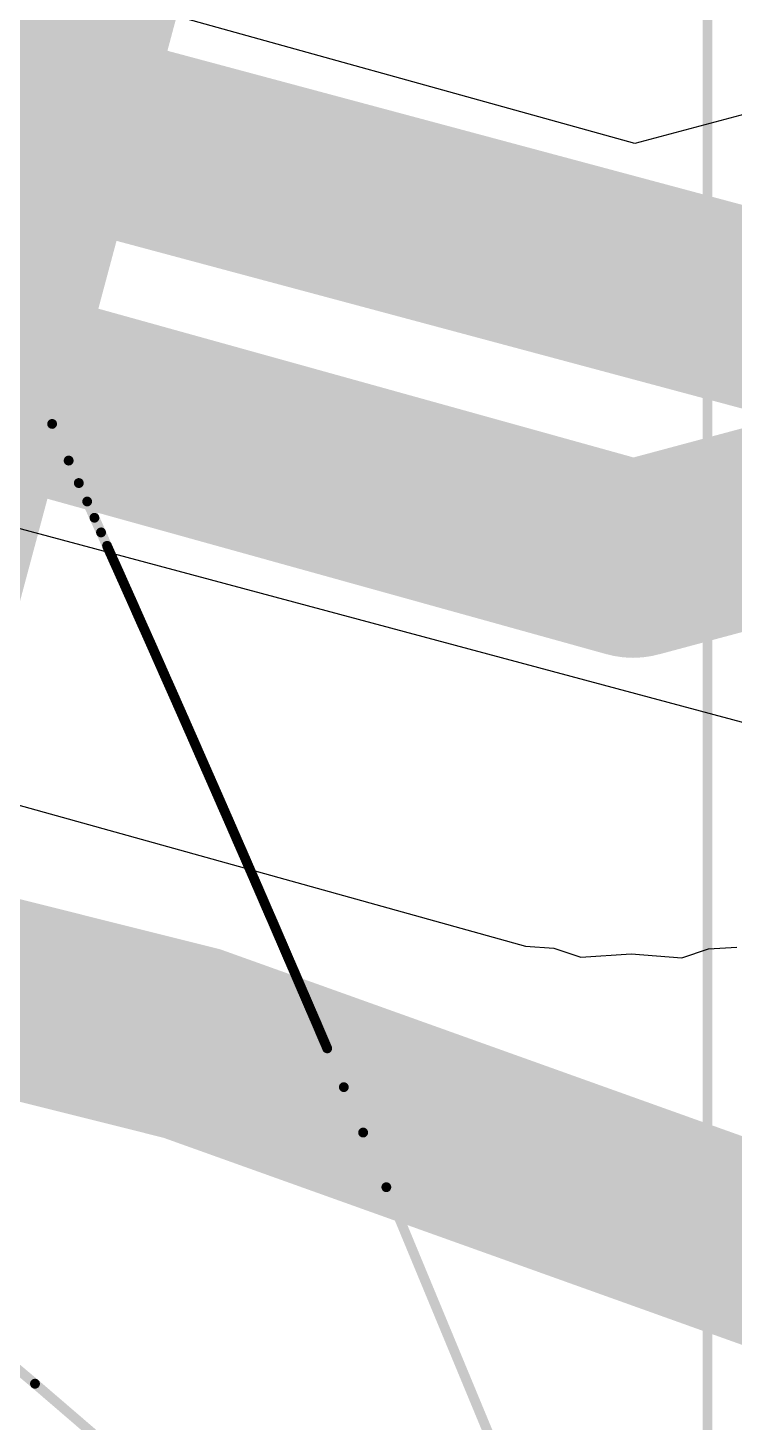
# Model space of a CAD drawing. Header units: inches. Extents: x -7 to 348, y -14 to 159.
# Drawn here: x 39.953 to 40.865, y 33.332 to 35.132 of the extents above; entities that cross this region are included whole.
import ezdxf

# ---------------------------------------------------------------- set-up
doc = ezdxf.new("R2010")
doc.units = ezdxf.units.IN
for name, color, linetype in [('Bottom Layer', 5, 'Continuous'), ('Dimension', 6, 'Continuous'), ('Fabrication', 76, 'Continuous'), ('Mechanical 4', 56, 'Continuous'), ('Top Layer', 1, 'Continuous'), ('Top Overlay', 2, 'Continuous')]:
    doc.layers.add(name, color=color, linetype=linetype)

msp = doc.modelspace()

# ---------------------------------------------------------------- linework, layer by layer
at = {"layer": 'Bottom Layer'}
for p, q in [((40.7367, 34.9828), (40.0421, 35.1758)), ((41.0782, 35.0743), (40.7367, 34.9828)), ((39.6542, 34.2084), (40.5955, 33.9469)), ((40.5955, 33.9469), (40.6319, 33.9441)), ((40.6319, 33.9441), (40.6666, 33.9324)), ((40.797, 33.9318), (40.8317, 33.9432)), ((40.8317, 33.9432), (40.8682, 33.9456)), ((40.6666, 33.9324), (40.7318, 33.9367)), ((40.7318, 33.9367), (40.797, 33.9318))]:
    msp.add_line(p, q, dxfattribs=at)
for points in [[(39.7929, 34.7075, 0.254, 0.254, 0), (40.7342, 34.4459, 0.254, 0.254, 0)], [(40.7342, 34.4459, 0.254, 0.254, 0), (41.2122, 34.574, 0.254, 0.254, 0)]]:
    msp.add_lwpolyline(points, format="xyseb", dxfattribs=at)
msp.add_lwpolyline([(40.6707, 34.4459, 0.127, 0.127, 1), (40.7977, 34.4459, 0.127, 0.127, 1)], format="xyseb", close=True, dxfattribs=at)
msp.add_lwpolyline([(40.6707, 34.4459, 0.127, 0.127, 1), (40.7977, 34.4459, 0.127, 0.127, 1)], format="xyseb", close=True, dxfattribs=at)
at = {"layer": 'Dimension'}
msp.add_lwpolyline([(29.1631, -5.3474, 0.254, 0.254, 0), (42.3628, 43.9148, 0.254, 0.254, 0)], format="xyseb", dxfattribs=at)
for points in [[(58.31, 19.467, 0.254, 0.254, 1), (13.31, 19.467, 0.254, 0.254, 1)], [(54.5603, 19.4669, 0.254, 0.254, 1), (17.0603, 19.4669, 0.254, 0.254, 1)]]:
    msp.add_lwpolyline(points, format="xyseb", close=True, dxfattribs=at)
at = {"layer": 'Fabrication'}
for points in [[(40.8304, 32.6188, 0.0127, 0.0127, 0), (40.8304, 40.9693, 0.0127, 0.0127, 0)], [(40.8304, 32.6188, 0.0127, 0.0127, 0), (40.8304, 40.9693, 0.0127, 0.0127, 0)], [(39.9436, 34.71, 0.0127, 0.0127, 0), (39.9841, 34.6208, 0.0127, 0.0127, 0)], [(39.9436, 34.71, 0.0127, 0.0127, 0), (39.9841, 34.6208, 0.0127, 0.0127, 0)], [(39.9841, 34.6208, 0.0127, 0.0127, 0), (40.0055, 34.5735, 0.0127, 0.0127, 0)], [(39.9841, 34.6208, 0.0127, 0.0127, 0), (40.0055, 34.5735, 0.0127, 0.0127, 0)], [(40.0055, 34.5735, 0.0127, 0.0127, 0), (40.0186, 34.5445, 0.0127, 0.0127, 0)], [(40.0055, 34.5735, 0.0127, 0.0127, 0), (40.0186, 34.5445, 0.0127, 0.0127, 0)], [(40.0186, 34.5445, 0.0127, 0.0127, 0), (40.0293, 34.5207, 0.0127, 0.0127, 0)], [(40.0186, 34.5445, 0.0127, 0.0127, 0), (40.0293, 34.5207, 0.0127, 0.0127, 0)], [(40.0293, 34.5207, 0.0127, 0.0127, 0), (40.0388, 34.4997, 0.0127, 0.0127, 0)], [(40.0293, 34.5207, 0.0127, 0.0127, 0), (40.0388, 34.4997, 0.0127, 0.0127, 0)], [(40.0388, 34.4997, 0.0127, 0.0127, 0), (40.0473, 34.4808, 0.0127, 0.0127, 0)], [(40.0388, 34.4997, 0.0127, 0.0127, 0), (40.0473, 34.4808, 0.0127, 0.0127, 0)], [(40.0473, 34.4808, 0.0127, 0.0127, 0), (40.055, 34.4635, 0.0127, 0.0127, 0)], [(40.0473, 34.4808, 0.0127, 0.0127, 0), (40.055, 34.4635, 0.0127, 0.0127, 0)], [(40.055, 34.4635, 0.0127, 0.0127, 0), (40.0624, 34.4469, 0.0127, 0.0127, 0)], [(40.055, 34.4635, 0.0127, 0.0127, 0), (40.0624, 34.4469, 0.0127, 0.0127, 0)], [(40.0624, 34.4469, 0.0127, 0.0127, 0), (40.0695, 34.4312, 0.0127, 0.0127, 0)], [(40.0624, 34.4469, 0.0127, 0.0127, 0), (40.0695, 34.4312, 0.0127, 0.0127, 0)], [(40.0695, 34.4312, 0.0127, 0.0127, 0), (40.0761, 34.4164, 0.0127, 0.0127, 0)], [(40.0695, 34.4312, 0.0127, 0.0127, 0), (40.0761, 34.4164, 0.0127, 0.0127, 0)], [(40.0761, 34.4164, 0.0127, 0.0127, 0), (40.0824, 34.4023, 0.0127, 0.0127, 0)], [(40.0761, 34.4164, 0.0127, 0.0127, 0), (40.0824, 34.4023, 0.0127, 0.0127, 0)], [(40.0824, 34.4023, 0.0127, 0.0127, 0), (40.0885, 34.3887, 0.0127, 0.0127, 0)], [(40.0824, 34.4023, 0.0127, 0.0127, 0), (40.0885, 34.3887, 0.0127, 0.0127, 0)], [(40.0885, 34.3887, 0.0127, 0.0127, 0), (40.0943, 34.3755, 0.0127, 0.0127, 0)], [(40.0885, 34.3887, 0.0127, 0.0127, 0), (40.0943, 34.3755, 0.0127, 0.0127, 0)], [(40.0943, 34.3755, 0.0127, 0.0127, 0), (40.1, 34.3627, 0.0127, 0.0127, 0)], [(40.0943, 34.3755, 0.0127, 0.0127, 0), (40.1, 34.3627, 0.0127, 0.0127, 0)], [(40.1, 34.3627, 0.0127, 0.0127, 0), (40.1058, 34.3499, 0.0127, 0.0127, 0)], [(40.1, 34.3627, 0.0127, 0.0127, 0), (40.1058, 34.3499, 0.0127, 0.0127, 0)], [(40.1058, 34.3499, 0.0127, 0.0127, 0), (40.1071, 34.3469, 0.0127, 0.0127, 0)], [(40.1058, 34.3499, 0.0127, 0.0127, 0), (40.1071, 34.3469, 0.0127, 0.0127, 0)], [(40.1071, 34.3469, 0.0127, 0.0127, 0), (40.1129, 34.3339, 0.0127, 0.0127, 0)], [(40.1071, 34.3469, 0.0127, 0.0127, 0), (40.1129, 34.3339, 0.0127, 0.0127, 0)], [(40.1129, 34.3339, 0.0127, 0.0127, 0), (40.1187, 34.3208, 0.0127, 0.0127, 0)], [(40.1129, 34.3339, 0.0127, 0.0127, 0), (40.1187, 34.3208, 0.0127, 0.0127, 0)], [(40.1187, 34.3208, 0.0127, 0.0127, 0), (40.1245, 34.3077, 0.0127, 0.0127, 0)], [(40.1187, 34.3208, 0.0127, 0.0127, 0), (40.1245, 34.3077, 0.0127, 0.0127, 0)], [(40.1245, 34.3077, 0.0127, 0.0127, 0), (40.1303, 34.2945, 0.0127, 0.0127, 0)], [(40.1245, 34.3077, 0.0127, 0.0127, 0), (40.1303, 34.2945, 0.0127, 0.0127, 0)], [(40.1303, 34.2945, 0.0127, 0.0127, 0), (40.1362, 34.2813, 0.0127, 0.0127, 0)], [(40.1303, 34.2945, 0.0127, 0.0127, 0), (40.1362, 34.2813, 0.0127, 0.0127, 0)], [(40.1362, 34.2813, 0.0127, 0.0127, 0), (40.1421, 34.268, 0.0127, 0.0127, 0)], [(40.1362, 34.2813, 0.0127, 0.0127, 0), (40.1421, 34.268, 0.0127, 0.0127, 0)], [(40.1421, 34.268, 0.0127, 0.0127, 0), (40.1482, 34.2542, 0.0127, 0.0127, 0)], [(40.1421, 34.268, 0.0127, 0.0127, 0), (40.1482, 34.2542, 0.0127, 0.0127, 0)], [(40.1482, 34.2542, 0.0127, 0.0127, 0), (40.1543, 34.2404, 0.0127, 0.0127, 0)], [(40.1482, 34.2542, 0.0127, 0.0127, 0), (40.1543, 34.2404, 0.0127, 0.0127, 0)], [(40.1543, 34.2404, 0.0127, 0.0127, 0), (40.1604, 34.2265, 0.0127, 0.0127, 0)], [(40.1543, 34.2404, 0.0127, 0.0127, 0), (40.1604, 34.2265, 0.0127, 0.0127, 0)], [(40.1604, 34.2265, 0.0127, 0.0127, 0), (40.1666, 34.2125, 0.0127, 0.0127, 0)], [(40.1604, 34.2265, 0.0127, 0.0127, 0), (40.1666, 34.2125, 0.0127, 0.0127, 0)], [(40.1666, 34.2125, 0.0127, 0.0127, 0), (40.1727, 34.1985, 0.0127, 0.0127, 0)], [(40.1666, 34.2125, 0.0127, 0.0127, 0), (40.1727, 34.1985, 0.0127, 0.0127, 0)], [(40.1727, 34.1985, 0.0127, 0.0127, 0), (40.1789, 34.1844, 0.0127, 0.0127, 0)], [(40.1727, 34.1985, 0.0127, 0.0127, 0), (40.1789, 34.1844, 0.0127, 0.0127, 0)], [(40.1789, 34.1844, 0.0127, 0.0127, 0), (40.1851, 34.1703, 0.0127, 0.0127, 0)], [(40.1789, 34.1844, 0.0127, 0.0127, 0), (40.1851, 34.1703, 0.0127, 0.0127, 0)], [(40.1851, 34.1703, 0.0127, 0.0127, 0), (40.1913, 34.1562, 0.0127, 0.0127, 0)], [(40.1851, 34.1703, 0.0127, 0.0127, 0), (40.1913, 34.1562, 0.0127, 0.0127, 0)], [(40.1913, 34.1562, 0.0127, 0.0127, 0), (40.1976, 34.1419, 0.0127, 0.0127, 0)], [(40.1913, 34.1562, 0.0127, 0.0127, 0), (40.1976, 34.1419, 0.0127, 0.0127, 0)], [(40.1976, 34.1419, 0.0127, 0.0127, 0), (40.2038, 34.1277, 0.0127, 0.0127, 0)], [(40.1976, 34.1419, 0.0127, 0.0127, 0), (40.2038, 34.1277, 0.0127, 0.0127, 0)], [(40.2038, 34.1277, 0.0127, 0.0127, 0), (40.2101, 34.1134, 0.0127, 0.0127, 0)], [(40.2038, 34.1277, 0.0127, 0.0127, 0), (40.2101, 34.1134, 0.0127, 0.0127, 0)], [(40.2101, 34.1134, 0.0127, 0.0127, 0), (40.2166, 34.0985, 0.0127, 0.0127, 0)], [(40.2101, 34.1134, 0.0127, 0.0127, 0), (40.2166, 34.0985, 0.0127, 0.0127, 0)], [(40.2166, 34.0985, 0.0127, 0.0127, 0), (40.2231, 34.0835, 0.0127, 0.0127, 0)], [(40.2166, 34.0985, 0.0127, 0.0127, 0), (40.2231, 34.0835, 0.0127, 0.0127, 0)], [(40.2231, 34.0835, 0.0127, 0.0127, 0), (40.2297, 34.0685, 0.0127, 0.0127, 0)], [(40.2231, 34.0835, 0.0127, 0.0127, 0), (40.2297, 34.0685, 0.0127, 0.0127, 0)], [(40.2297, 34.0685, 0.0127, 0.0127, 0), (40.2362, 34.0535, 0.0127, 0.0127, 0)], [(40.2297, 34.0685, 0.0127, 0.0127, 0), (40.2362, 34.0535, 0.0127, 0.0127, 0)], [(40.2362, 34.0535, 0.0127, 0.0127, 0), (40.2428, 34.0384, 0.0127, 0.0127, 0)], [(40.2362, 34.0535, 0.0127, 0.0127, 0), (40.2428, 34.0384, 0.0127, 0.0127, 0)], [(40.2428, 34.0384, 0.0127, 0.0127, 0), (40.2494, 34.0232, 0.0127, 0.0127, 0)], [(40.2428, 34.0384, 0.0127, 0.0127, 0), (40.2494, 34.0232, 0.0127, 0.0127, 0)], [(40.2494, 34.0232, 0.0127, 0.0127, 0), (40.256, 34.008, 0.0127, 0.0127, 0)], [(40.2494, 34.0232, 0.0127, 0.0127, 0), (40.256, 34.008, 0.0127, 0.0127, 0)], [(40.256, 34.008, 0.0127, 0.0127, 0), (40.2626, 33.9927, 0.0127, 0.0127, 0)], [(40.256, 34.008, 0.0127, 0.0127, 0), (40.2626, 33.9927, 0.0127, 0.0127, 0)], [(40.2626, 33.9927, 0.0127, 0.0127, 0), (40.2693, 33.9774, 0.0127, 0.0127, 0)], [(40.2626, 33.9927, 0.0127, 0.0127, 0), (40.2693, 33.9774, 0.0127, 0.0127, 0)], [(40.2693, 33.9774, 0.0127, 0.0127, 0), (40.2759, 33.962, 0.0127, 0.0127, 0)], [(40.2693, 33.9774, 0.0127, 0.0127, 0), (40.2759, 33.962, 0.0127, 0.0127, 0)], [(40.2759, 33.962, 0.0127, 0.0127, 0), (40.2826, 33.9466, 0.0127, 0.0127, 0)], [(40.2759, 33.962, 0.0127, 0.0127, 0), (40.2826, 33.9466, 0.0127, 0.0127, 0)], [(40.2826, 33.9466, 0.0127, 0.0127, 0), (40.2895, 33.9305, 0.0127, 0.0127, 0)], [(40.2826, 33.9466, 0.0127, 0.0127, 0), (40.2895, 33.9305, 0.0127, 0.0127, 0)], [(40.2895, 33.9305, 0.0127, 0.0127, 0), (40.2965, 33.9144, 0.0127, 0.0127, 0)], [(40.2895, 33.9305, 0.0127, 0.0127, 0), (40.2965, 33.9144, 0.0127, 0.0127, 0)], [(40.2965, 33.9144, 0.0127, 0.0127, 0), (40.3034, 33.8983, 0.0127, 0.0127, 0)], [(40.2965, 33.9144, 0.0127, 0.0127, 0), (40.3034, 33.8983, 0.0127, 0.0127, 0)], [(40.3034, 33.8983, 0.0127, 0.0127, 0), (40.3104, 33.8821, 0.0127, 0.0127, 0)], [(40.3034, 33.8983, 0.0127, 0.0127, 0), (40.3104, 33.8821, 0.0127, 0.0127, 0)], [(40.3104, 33.8821, 0.0127, 0.0127, 0), (40.3174, 33.8658, 0.0127, 0.0127, 0)], [(40.3104, 33.8821, 0.0127, 0.0127, 0), (40.3174, 33.8658, 0.0127, 0.0127, 0)], [(40.3174, 33.8658, 0.0127, 0.0127, 0), (40.3245, 33.8495, 0.0127, 0.0127, 0)], [(40.3174, 33.8658, 0.0127, 0.0127, 0), (40.3245, 33.8495, 0.0127, 0.0127, 0)], [(40.3245, 33.8495, 0.0127, 0.0127, 0), (40.3315, 33.8331, 0.0127, 0.0127, 0)], [(40.3245, 33.8495, 0.0127, 0.0127, 0), (40.3315, 33.8331, 0.0127, 0.0127, 0)], [(40.3315, 33.8331, 0.0127, 0.0127, 0), (40.3388, 33.8161, 0.0127, 0.0127, 0)], [(40.3315, 33.8331, 0.0127, 0.0127, 0), (40.3388, 33.8161, 0.0127, 0.0127, 0)], [(40.3388, 33.8161, 0.0127, 0.0127, 0), (40.3393, 33.8149, 0.0127, 0.0127, 0)], [(40.3388, 33.8161, 0.0127, 0.0127, 0), (40.3393, 33.8149, 0.0127, 0.0127, 0)], [(40.3393, 33.8149, 0.0127, 0.0127, 0), (40.3608, 33.7648, 0.0127, 0.0127, 0)], [(40.3393, 33.8149, 0.0127, 0.0127, 0), (40.3608, 33.7648, 0.0127, 0.0127, 0)], [(40.3608, 33.7648, 0.0127, 0.0127, 0), (40.3857, 33.7062, 0.0127, 0.0127, 0)], [(40.3608, 33.7648, 0.0127, 0.0127, 0), (40.3857, 33.7062, 0.0127, 0.0127, 0)], [(40.3857, 33.7062, 0.0127, 0.0127, 0), (40.4157, 33.6357, 0.0127, 0.0127, 0)], [(40.3857, 33.7062, 0.0127, 0.0127, 0), (40.4157, 33.6357, 0.0127, 0.0127, 0)], [(40.4157, 33.6357, 0.0127, 0.0127, 0), (40.6454, 33.0819, 0.0127, 0.0127, 0)], [(40.4157, 33.6357, 0.0127, 0.0127, 0), (40.6454, 33.0819, 0.0127, 0.0127, 0)], [(22.3945, 23.55, 0.0127, 0.0127, -0.436929), (40.8304, 32.6188, 0.0127, 0.0127, 0)], [(22.3945, 23.55, 0.0127, 0.0127, -0.436929), (40.8304, 32.6188, 0.0127, 0.0127, 0)], [(39.8668, 33.4621, 0.0127, 0.0127, 0), (39.962, 33.382, 0.0127, 0.0127, 0)], [(39.8668, 33.4621, 0.0127, 0.0127, 0), (39.962, 33.382, 0.0127, 0.0127, 0)], [(39.962, 33.382, 0.0127, 0.0127, 0), (40.3483, 33.0499, 0.0127, 0.0127, 0)], [(39.962, 33.382, 0.0127, 0.0127, 0), (40.3483, 33.0499, 0.0127, 0.0127, 0)]]:
    msp.add_lwpolyline(points, format="xyseb", dxfattribs=at)
for points in [[(39.981, 34.6208, 0.00635, 0.00635, 1), (39.9873, 34.6208, 0.00635, 0.00635, 1)], [(39.981, 34.6208, 0.00635, 0.00635, 1), (39.9873, 34.6208, 0.00635, 0.00635, 1)], [(39.981, 34.6208, 0.00635, 0.00635, 1), (39.9873, 34.6208, 0.00635, 0.00635, 1)], [(39.981, 34.6208, 0.00635, 0.00635, 1), (39.9873, 34.6208, 0.00635, 0.00635, 1)], [(40.0023, 34.5735, 0.00635, 0.00635, 1), (40.0087, 34.5735, 0.00635, 0.00635, 1)], [(40.0023, 34.5735, 0.00635, 0.00635, 1), (40.0087, 34.5735, 0.00635, 0.00635, 1)], [(40.0023, 34.5735, 0.00635, 0.00635, 1), (40.0087, 34.5735, 0.00635, 0.00635, 1)], [(40.0023, 34.5735, 0.00635, 0.00635, 1), (40.0087, 34.5735, 0.00635, 0.00635, 1)], [(40.0154, 34.5445, 0.00635, 0.00635, 1), (40.0218, 34.5445, 0.00635, 0.00635, 1)], [(40.0154, 34.5445, 0.00635, 0.00635, 1), (40.0218, 34.5445, 0.00635, 0.00635, 1)], [(40.0154, 34.5445, 0.00635, 0.00635, 1), (40.0218, 34.5445, 0.00635, 0.00635, 1)], [(40.0154, 34.5445, 0.00635, 0.00635, 1), (40.0218, 34.5445, 0.00635, 0.00635, 1)], [(40.0262, 34.5207, 0.00635, 0.00635, 1), (40.0325, 34.5207, 0.00635, 0.00635, 1)], [(40.0262, 34.5207, 0.00635, 0.00635, 1), (40.0325, 34.5207, 0.00635, 0.00635, 1)], [(40.0262, 34.5207, 0.00635, 0.00635, 1), (40.0325, 34.5207, 0.00635, 0.00635, 1)], [(40.0262, 34.5207, 0.00635, 0.00635, 1), (40.0325, 34.5207, 0.00635, 0.00635, 1)], [(40.0356, 34.4997, 0.00635, 0.00635, 1), (40.0419, 34.4997, 0.00635, 0.00635, 1)], [(40.0356, 34.4997, 0.00635, 0.00635, 1), (40.0419, 34.4997, 0.00635, 0.00635, 1)], [(40.0356, 34.4997, 0.00635, 0.00635, 1), (40.0419, 34.4997, 0.00635, 0.00635, 1)], [(40.0356, 34.4997, 0.00635, 0.00635, 1), (40.0419, 34.4997, 0.00635, 0.00635, 1)], [(40.0441, 34.4808, 0.00635, 0.00635, 1), (40.0505, 34.4808, 0.00635, 0.00635, 1)], [(40.0441, 34.4808, 0.00635, 0.00635, 1), (40.0505, 34.4808, 0.00635, 0.00635, 1)], [(40.0441, 34.4808, 0.00635, 0.00635, 1), (40.0505, 34.4808, 0.00635, 0.00635, 1)], [(40.0441, 34.4808, 0.00635, 0.00635, 1), (40.0505, 34.4808, 0.00635, 0.00635, 1)], [(40.0519, 34.4635, 0.00635, 0.00635, 1), (40.0582, 34.4635, 0.00635, 0.00635, 1)], [(40.0519, 34.4635, 0.00635, 0.00635, 1), (40.0582, 34.4635, 0.00635, 0.00635, 1)], [(40.0519, 34.4635, 0.00635, 0.00635, 1), (40.0582, 34.4635, 0.00635, 0.00635, 1)], [(40.0519, 34.4635, 0.00635, 0.00635, 1), (40.0582, 34.4635, 0.00635, 0.00635, 1)], [(40.0593, 34.4469, 0.00635, 0.00635, 1), (40.0656, 34.4469, 0.00635, 0.00635, 1)], [(40.0593, 34.4469, 0.00635, 0.00635, 1), (40.0656, 34.4469, 0.00635, 0.00635, 1)], [(40.0593, 34.4469, 0.00635, 0.00635, 1), (40.0656, 34.4469, 0.00635, 0.00635, 1)], [(40.0593, 34.4469, 0.00635, 0.00635, 1), (40.0656, 34.4469, 0.00635, 0.00635, 1)], [(40.0663, 34.4312, 0.00635, 0.00635, 1), (40.0726, 34.4312, 0.00635, 0.00635, 1)], [(40.0663, 34.4312, 0.00635, 0.00635, 1), (40.0726, 34.4312, 0.00635, 0.00635, 1)], [(40.0663, 34.4312, 0.00635, 0.00635, 1), (40.0726, 34.4312, 0.00635, 0.00635, 1)], [(40.0663, 34.4312, 0.00635, 0.00635, 1), (40.0726, 34.4312, 0.00635, 0.00635, 1)], [(40.0729, 34.4164, 0.00635, 0.00635, 1), (40.0793, 34.4164, 0.00635, 0.00635, 1)], [(40.0729, 34.4164, 0.00635, 0.00635, 1), (40.0793, 34.4164, 0.00635, 0.00635, 1)], [(40.0729, 34.4164, 0.00635, 0.00635, 1), (40.0793, 34.4164, 0.00635, 0.00635, 1)], [(40.0729, 34.4164, 0.00635, 0.00635, 1), (40.0793, 34.4164, 0.00635, 0.00635, 1)], [(40.0792, 34.4023, 0.00635, 0.00635, 1), (40.0856, 34.4023, 0.00635, 0.00635, 1)], [(40.0792, 34.4023, 0.00635, 0.00635, 1), (40.0856, 34.4023, 0.00635, 0.00635, 1)], [(40.0792, 34.4023, 0.00635, 0.00635, 1), (40.0856, 34.4023, 0.00635, 0.00635, 1)], [(40.0792, 34.4023, 0.00635, 0.00635, 1), (40.0856, 34.4023, 0.00635, 0.00635, 1)], [(40.0853, 34.3887, 0.00635, 0.00635, 1), (40.0916, 34.3887, 0.00635, 0.00635, 1)], [(40.0853, 34.3887, 0.00635, 0.00635, 1), (40.0916, 34.3887, 0.00635, 0.00635, 1)], [(40.0853, 34.3887, 0.00635, 0.00635, 1), (40.0916, 34.3887, 0.00635, 0.00635, 1)], [(40.0853, 34.3887, 0.00635, 0.00635, 1), (40.0916, 34.3887, 0.00635, 0.00635, 1)], [(40.0912, 34.3755, 0.00635, 0.00635, 1), (40.0975, 34.3755, 0.00635, 0.00635, 1)], [(40.0912, 34.3755, 0.00635, 0.00635, 1), (40.0975, 34.3755, 0.00635, 0.00635, 1)], [(40.0912, 34.3755, 0.00635, 0.00635, 1), (40.0975, 34.3755, 0.00635, 0.00635, 1)], [(40.0912, 34.3755, 0.00635, 0.00635, 1), (40.0975, 34.3755, 0.00635, 0.00635, 1)], [(40.0969, 34.3627, 0.00635, 0.00635, 1), (40.1032, 34.3627, 0.00635, 0.00635, 1)], [(40.0969, 34.3627, 0.00635, 0.00635, 1), (40.1032, 34.3627, 0.00635, 0.00635, 1)], [(40.0969, 34.3627, 0.00635, 0.00635, 1), (40.1032, 34.3627, 0.00635, 0.00635, 1)], [(40.0969, 34.3627, 0.00635, 0.00635, 1), (40.1032, 34.3627, 0.00635, 0.00635, 1)], [(40.1026, 34.3499, 0.00635, 0.00635, 1), (40.1089, 34.3499, 0.00635, 0.00635, 1)], [(40.1026, 34.3499, 0.00635, 0.00635, 1), (40.1089, 34.3499, 0.00635, 0.00635, 1)], [(40.1026, 34.3499, 0.00635, 0.00635, 1), (40.1089, 34.3499, 0.00635, 0.00635, 1)], [(40.1026, 34.3499, 0.00635, 0.00635, 1), (40.1089, 34.3499, 0.00635, 0.00635, 1)], [(40.1039, 34.3469, 0.00635, 0.00635, 1), (40.1103, 34.3469, 0.00635, 0.00635, 1)], [(40.1039, 34.3469, 0.00635, 0.00635, 1), (40.1103, 34.3469, 0.00635, 0.00635, 1)], [(40.1039, 34.3469, 0.00635, 0.00635, 1), (40.1103, 34.3469, 0.00635, 0.00635, 1)], [(40.1039, 34.3469, 0.00635, 0.00635, 1), (40.1103, 34.3469, 0.00635, 0.00635, 1)], [(40.1097, 34.3339, 0.00635, 0.00635, 1), (40.1161, 34.3339, 0.00635, 0.00635, 1)], [(40.1097, 34.3339, 0.00635, 0.00635, 1), (40.1161, 34.3339, 0.00635, 0.00635, 1)], [(40.1097, 34.3339, 0.00635, 0.00635, 1), (40.1161, 34.3339, 0.00635, 0.00635, 1)], [(40.1097, 34.3339, 0.00635, 0.00635, 1), (40.1161, 34.3339, 0.00635, 0.00635, 1)], [(40.1155, 34.3208, 0.00635, 0.00635, 1), (40.1219, 34.3208, 0.00635, 0.00635, 1)], [(40.1155, 34.3208, 0.00635, 0.00635, 1), (40.1219, 34.3208, 0.00635, 0.00635, 1)], [(40.1155, 34.3208, 0.00635, 0.00635, 1), (40.1219, 34.3208, 0.00635, 0.00635, 1)], [(40.1155, 34.3208, 0.00635, 0.00635, 1), (40.1219, 34.3208, 0.00635, 0.00635, 1)], [(40.1213, 34.3077, 0.00635, 0.00635, 1), (40.1277, 34.3077, 0.00635, 0.00635, 1)], [(40.1213, 34.3077, 0.00635, 0.00635, 1), (40.1277, 34.3077, 0.00635, 0.00635, 1)], [(40.1213, 34.3077, 0.00635, 0.00635, 1), (40.1277, 34.3077, 0.00635, 0.00635, 1)], [(40.1213, 34.3077, 0.00635, 0.00635, 1), (40.1277, 34.3077, 0.00635, 0.00635, 1)], [(40.1272, 34.2945, 0.00635, 0.00635, 1), (40.1335, 34.2945, 0.00635, 0.00635, 1)], [(40.1272, 34.2945, 0.00635, 0.00635, 1), (40.1335, 34.2945, 0.00635, 0.00635, 1)], [(40.1272, 34.2945, 0.00635, 0.00635, 1), (40.1335, 34.2945, 0.00635, 0.00635, 1)], [(40.1272, 34.2945, 0.00635, 0.00635, 1), (40.1335, 34.2945, 0.00635, 0.00635, 1)], [(40.133, 34.2813, 0.00635, 0.00635, 1), (40.1394, 34.2813, 0.00635, 0.00635, 1)], [(40.133, 34.2813, 0.00635, 0.00635, 1), (40.1394, 34.2813, 0.00635, 0.00635, 1)], [(40.133, 34.2813, 0.00635, 0.00635, 1), (40.1394, 34.2813, 0.00635, 0.00635, 1)], [(40.133, 34.2813, 0.00635, 0.00635, 1), (40.1394, 34.2813, 0.00635, 0.00635, 1)], [(40.1389, 34.268, 0.00635, 0.00635, 1), (40.1452, 34.268, 0.00635, 0.00635, 1)], [(40.1389, 34.268, 0.00635, 0.00635, 1), (40.1452, 34.268, 0.00635, 0.00635, 1)], [(40.1389, 34.268, 0.00635, 0.00635, 1), (40.1452, 34.268, 0.00635, 0.00635, 1)], [(40.1389, 34.268, 0.00635, 0.00635, 1), (40.1452, 34.268, 0.00635, 0.00635, 1)], [(40.145, 34.2542, 0.00635, 0.00635, 1), (40.1513, 34.2542, 0.00635, 0.00635, 1)], [(40.145, 34.2542, 0.00635, 0.00635, 1), (40.1513, 34.2542, 0.00635, 0.00635, 1)], [(40.145, 34.2542, 0.00635, 0.00635, 1), (40.1513, 34.2542, 0.00635, 0.00635, 1)], [(40.145, 34.2542, 0.00635, 0.00635, 1), (40.1513, 34.2542, 0.00635, 0.00635, 1)], [(40.1511, 34.2404, 0.00635, 0.00635, 1), (40.1575, 34.2404, 0.00635, 0.00635, 1)], [(40.1511, 34.2404, 0.00635, 0.00635, 1), (40.1575, 34.2404, 0.00635, 0.00635, 1)], [(40.1511, 34.2404, 0.00635, 0.00635, 1), (40.1575, 34.2404, 0.00635, 0.00635, 1)], [(40.1511, 34.2404, 0.00635, 0.00635, 1), (40.1575, 34.2404, 0.00635, 0.00635, 1)], [(40.1573, 34.2265, 0.00635, 0.00635, 1), (40.1636, 34.2265, 0.00635, 0.00635, 1)], [(40.1573, 34.2265, 0.00635, 0.00635, 1), (40.1636, 34.2265, 0.00635, 0.00635, 1)], [(40.1573, 34.2265, 0.00635, 0.00635, 1), (40.1636, 34.2265, 0.00635, 0.00635, 1)], [(40.1573, 34.2265, 0.00635, 0.00635, 1), (40.1636, 34.2265, 0.00635, 0.00635, 1)], [(40.1634, 34.2125, 0.00635, 0.00635, 1), (40.1698, 34.2125, 0.00635, 0.00635, 1)], [(40.1634, 34.2125, 0.00635, 0.00635, 1), (40.1698, 34.2125, 0.00635, 0.00635, 1)], [(40.1634, 34.2125, 0.00635, 0.00635, 1), (40.1698, 34.2125, 0.00635, 0.00635, 1)], [(40.1634, 34.2125, 0.00635, 0.00635, 1), (40.1698, 34.2125, 0.00635, 0.00635, 1)], [(40.1696, 34.1985, 0.00635, 0.00635, 1), (40.1759, 34.1985, 0.00635, 0.00635, 1)], [(40.1696, 34.1985, 0.00635, 0.00635, 1), (40.1759, 34.1985, 0.00635, 0.00635, 1)], [(40.1696, 34.1985, 0.00635, 0.00635, 1), (40.1759, 34.1985, 0.00635, 0.00635, 1)], [(40.1696, 34.1985, 0.00635, 0.00635, 1), (40.1759, 34.1985, 0.00635, 0.00635, 1)], [(40.1758, 34.1844, 0.00635, 0.00635, 1), (40.1821, 34.1844, 0.00635, 0.00635, 1)], [(40.1758, 34.1844, 0.00635, 0.00635, 1), (40.1821, 34.1844, 0.00635, 0.00635, 1)], [(40.1758, 34.1844, 0.00635, 0.00635, 1), (40.1821, 34.1844, 0.00635, 0.00635, 1)], [(40.1758, 34.1844, 0.00635, 0.00635, 1), (40.1821, 34.1844, 0.00635, 0.00635, 1)], [(40.182, 34.1703, 0.00635, 0.00635, 1), (40.1883, 34.1703, 0.00635, 0.00635, 1)], [(40.182, 34.1703, 0.00635, 0.00635, 1), (40.1883, 34.1703, 0.00635, 0.00635, 1)], [(40.182, 34.1703, 0.00635, 0.00635, 1), (40.1883, 34.1703, 0.00635, 0.00635, 1)], [(40.182, 34.1703, 0.00635, 0.00635, 1), (40.1883, 34.1703, 0.00635, 0.00635, 1)], [(40.1882, 34.1562, 0.00635, 0.00635, 1), (40.1945, 34.1562, 0.00635, 0.00635, 1)], [(40.1882, 34.1562, 0.00635, 0.00635, 1), (40.1945, 34.1562, 0.00635, 0.00635, 1)], [(40.1882, 34.1562, 0.00635, 0.00635, 1), (40.1945, 34.1562, 0.00635, 0.00635, 1)], [(40.1882, 34.1562, 0.00635, 0.00635, 1), (40.1945, 34.1562, 0.00635, 0.00635, 1)], [(40.1944, 34.1419, 0.00635, 0.00635, 1), (40.2007, 34.1419, 0.00635, 0.00635, 1)], [(40.1944, 34.1419, 0.00635, 0.00635, 1), (40.2007, 34.1419, 0.00635, 0.00635, 1)], [(40.1944, 34.1419, 0.00635, 0.00635, 1), (40.2007, 34.1419, 0.00635, 0.00635, 1)], [(40.1944, 34.1419, 0.00635, 0.00635, 1), (40.2007, 34.1419, 0.00635, 0.00635, 1)], [(40.2006, 34.1277, 0.00635, 0.00635, 1), (40.207, 34.1277, 0.00635, 0.00635, 1)], [(40.2006, 34.1277, 0.00635, 0.00635, 1), (40.207, 34.1277, 0.00635, 0.00635, 1)], [(40.2006, 34.1277, 0.00635, 0.00635, 1), (40.207, 34.1277, 0.00635, 0.00635, 1)], [(40.2006, 34.1277, 0.00635, 0.00635, 1), (40.207, 34.1277, 0.00635, 0.00635, 1)], [(40.2069, 34.1134, 0.00635, 0.00635, 1), (40.2133, 34.1134, 0.00635, 0.00635, 1)], [(40.2069, 34.1134, 0.00635, 0.00635, 1), (40.2133, 34.1134, 0.00635, 0.00635, 1)], [(40.2069, 34.1134, 0.00635, 0.00635, 1), (40.2133, 34.1134, 0.00635, 0.00635, 1)], [(40.2069, 34.1134, 0.00635, 0.00635, 1), (40.2133, 34.1134, 0.00635, 0.00635, 1)], [(40.2134, 34.0985, 0.00635, 0.00635, 1), (40.2198, 34.0985, 0.00635, 0.00635, 1)], [(40.2134, 34.0985, 0.00635, 0.00635, 1), (40.2198, 34.0985, 0.00635, 0.00635, 1)], [(40.2134, 34.0985, 0.00635, 0.00635, 1), (40.2198, 34.0985, 0.00635, 0.00635, 1)], [(40.2134, 34.0985, 0.00635, 0.00635, 1), (40.2198, 34.0985, 0.00635, 0.00635, 1)], [(40.2199, 34.0835, 0.00635, 0.00635, 1), (40.2263, 34.0835, 0.00635, 0.00635, 1)], [(40.2199, 34.0835, 0.00635, 0.00635, 1), (40.2263, 34.0835, 0.00635, 0.00635, 1)], [(40.2199, 34.0835, 0.00635, 0.00635, 1), (40.2263, 34.0835, 0.00635, 0.00635, 1)], [(40.2199, 34.0835, 0.00635, 0.00635, 1), (40.2263, 34.0835, 0.00635, 0.00635, 1)], [(40.2265, 34.0685, 0.00635, 0.00635, 1), (40.2328, 34.0685, 0.00635, 0.00635, 1)], [(40.2265, 34.0685, 0.00635, 0.00635, 1), (40.2328, 34.0685, 0.00635, 0.00635, 1)], [(40.2265, 34.0685, 0.00635, 0.00635, 1), (40.2328, 34.0685, 0.00635, 0.00635, 1)], [(40.2265, 34.0685, 0.00635, 0.00635, 1), (40.2328, 34.0685, 0.00635, 0.00635, 1)], [(40.233, 34.0535, 0.00635, 0.00635, 1), (40.2394, 34.0535, 0.00635, 0.00635, 1)], [(40.233, 34.0535, 0.00635, 0.00635, 1), (40.2394, 34.0535, 0.00635, 0.00635, 1)], [(40.233, 34.0535, 0.00635, 0.00635, 1), (40.2394, 34.0535, 0.00635, 0.00635, 1)], [(40.233, 34.0535, 0.00635, 0.00635, 1), (40.2394, 34.0535, 0.00635, 0.00635, 1)], [(40.2396, 34.0384, 0.00635, 0.00635, 1), (40.246, 34.0384, 0.00635, 0.00635, 1)], [(40.2396, 34.0384, 0.00635, 0.00635, 1), (40.246, 34.0384, 0.00635, 0.00635, 1)], [(40.2396, 34.0384, 0.00635, 0.00635, 1), (40.246, 34.0384, 0.00635, 0.00635, 1)], [(40.2396, 34.0384, 0.00635, 0.00635, 1), (40.246, 34.0384, 0.00635, 0.00635, 1)], [(40.2462, 34.0232, 0.00635, 0.00635, 1), (40.2526, 34.0232, 0.00635, 0.00635, 1)], [(40.2462, 34.0232, 0.00635, 0.00635, 1), (40.2526, 34.0232, 0.00635, 0.00635, 1)], [(40.2462, 34.0232, 0.00635, 0.00635, 1), (40.2526, 34.0232, 0.00635, 0.00635, 1)], [(40.2462, 34.0232, 0.00635, 0.00635, 1), (40.2526, 34.0232, 0.00635, 0.00635, 1)], [(40.2528, 34.008, 0.00635, 0.00635, 1), (40.2592, 34.008, 0.00635, 0.00635, 1)], [(40.2528, 34.008, 0.00635, 0.00635, 1), (40.2592, 34.008, 0.00635, 0.00635, 1)], [(40.2528, 34.008, 0.00635, 0.00635, 1), (40.2592, 34.008, 0.00635, 0.00635, 1)], [(40.2528, 34.008, 0.00635, 0.00635, 1), (40.2592, 34.008, 0.00635, 0.00635, 1)], [(40.2594, 33.9927, 0.00635, 0.00635, 1), (40.2658, 33.9927, 0.00635, 0.00635, 1)], [(40.2594, 33.9927, 0.00635, 0.00635, 1), (40.2658, 33.9927, 0.00635, 0.00635, 1)], [(40.2594, 33.9927, 0.00635, 0.00635, 1), (40.2658, 33.9927, 0.00635, 0.00635, 1)], [(40.2594, 33.9927, 0.00635, 0.00635, 1), (40.2658, 33.9927, 0.00635, 0.00635, 1)], [(40.2661, 33.9774, 0.00635, 0.00635, 1), (40.2724, 33.9774, 0.00635, 0.00635, 1)], [(40.2661, 33.9774, 0.00635, 0.00635, 1), (40.2724, 33.9774, 0.00635, 0.00635, 1)], [(40.2661, 33.9774, 0.00635, 0.00635, 1), (40.2724, 33.9774, 0.00635, 0.00635, 1)], [(40.2661, 33.9774, 0.00635, 0.00635, 1), (40.2724, 33.9774, 0.00635, 0.00635, 1)], [(40.2727, 33.962, 0.00635, 0.00635, 1), (40.2791, 33.962, 0.00635, 0.00635, 1)], [(40.2727, 33.962, 0.00635, 0.00635, 1), (40.2791, 33.962, 0.00635, 0.00635, 1)], [(40.2727, 33.962, 0.00635, 0.00635, 1), (40.2791, 33.962, 0.00635, 0.00635, 1)], [(40.2727, 33.962, 0.00635, 0.00635, 1), (40.2791, 33.962, 0.00635, 0.00635, 1)], [(40.2794, 33.9466, 0.00635, 0.00635, 1), (40.2858, 33.9466, 0.00635, 0.00635, 1)], [(40.2794, 33.9466, 0.00635, 0.00635, 1), (40.2858, 33.9466, 0.00635, 0.00635, 1)], [(40.2794, 33.9466, 0.00635, 0.00635, 1), (40.2858, 33.9466, 0.00635, 0.00635, 1)], [(40.2794, 33.9466, 0.00635, 0.00635, 1), (40.2858, 33.9466, 0.00635, 0.00635, 1)], [(40.2864, 33.9305, 0.00635, 0.00635, 1), (40.2927, 33.9305, 0.00635, 0.00635, 1)], [(40.2864, 33.9305, 0.00635, 0.00635, 1), (40.2927, 33.9305, 0.00635, 0.00635, 1)], [(40.2864, 33.9305, 0.00635, 0.00635, 1), (40.2927, 33.9305, 0.00635, 0.00635, 1)], [(40.2864, 33.9305, 0.00635, 0.00635, 1), (40.2927, 33.9305, 0.00635, 0.00635, 1)], [(40.2933, 33.9144, 0.00635, 0.00635, 1), (40.2997, 33.9144, 0.00635, 0.00635, 1)], [(40.2933, 33.9144, 0.00635, 0.00635, 1), (40.2997, 33.9144, 0.00635, 0.00635, 1)], [(40.2933, 33.9144, 0.00635, 0.00635, 1), (40.2997, 33.9144, 0.00635, 0.00635, 1)], [(40.2933, 33.9144, 0.00635, 0.00635, 1), (40.2997, 33.9144, 0.00635, 0.00635, 1)], [(40.3003, 33.8983, 0.00635, 0.00635, 1), (40.3066, 33.8983, 0.00635, 0.00635, 1)], [(40.3003, 33.8983, 0.00635, 0.00635, 1), (40.3066, 33.8983, 0.00635, 0.00635, 1)], [(40.3003, 33.8983, 0.00635, 0.00635, 1), (40.3066, 33.8983, 0.00635, 0.00635, 1)], [(40.3003, 33.8983, 0.00635, 0.00635, 1), (40.3066, 33.8983, 0.00635, 0.00635, 1)], [(40.3073, 33.8821, 0.00635, 0.00635, 1), (40.3136, 33.8821, 0.00635, 0.00635, 1)], [(40.3073, 33.8821, 0.00635, 0.00635, 1), (40.3136, 33.8821, 0.00635, 0.00635, 1)], [(40.3073, 33.8821, 0.00635, 0.00635, 1), (40.3136, 33.8821, 0.00635, 0.00635, 1)], [(40.3073, 33.8821, 0.00635, 0.00635, 1), (40.3136, 33.8821, 0.00635, 0.00635, 1)], [(40.3143, 33.8658, 0.00635, 0.00635, 1), (40.3206, 33.8658, 0.00635, 0.00635, 1)], [(40.3143, 33.8658, 0.00635, 0.00635, 1), (40.3206, 33.8658, 0.00635, 0.00635, 1)], [(40.3143, 33.8658, 0.00635, 0.00635, 1), (40.3206, 33.8658, 0.00635, 0.00635, 1)], [(40.3143, 33.8658, 0.00635, 0.00635, 1), (40.3206, 33.8658, 0.00635, 0.00635, 1)], [(40.3213, 33.8495, 0.00635, 0.00635, 1), (40.3276, 33.8495, 0.00635, 0.00635, 1)], [(40.3213, 33.8495, 0.00635, 0.00635, 1), (40.3276, 33.8495, 0.00635, 0.00635, 1)], [(40.3213, 33.8495, 0.00635, 0.00635, 1), (40.3276, 33.8495, 0.00635, 0.00635, 1)], [(40.3213, 33.8495, 0.00635, 0.00635, 1), (40.3276, 33.8495, 0.00635, 0.00635, 1)], [(40.3283, 33.8331, 0.00635, 0.00635, 1), (40.3347, 33.8331, 0.00635, 0.00635, 1)], [(40.3283, 33.8331, 0.00635, 0.00635, 1), (40.3347, 33.8331, 0.00635, 0.00635, 1)], [(40.3283, 33.8331, 0.00635, 0.00635, 1), (40.3347, 33.8331, 0.00635, 0.00635, 1)], [(40.3283, 33.8331, 0.00635, 0.00635, 1), (40.3347, 33.8331, 0.00635, 0.00635, 1)], [(40.3356, 33.8161, 0.00635, 0.00635, 1), (40.342, 33.8161, 0.00635, 0.00635, 1)], [(40.3356, 33.8161, 0.00635, 0.00635, 1), (40.342, 33.8161, 0.00635, 0.00635, 1)], [(40.3356, 33.8161, 0.00635, 0.00635, 1), (40.342, 33.8161, 0.00635, 0.00635, 1)], [(40.3356, 33.8161, 0.00635, 0.00635, 1), (40.342, 33.8161, 0.00635, 0.00635, 1)], [(40.3361, 33.8149, 0.00635, 0.00635, 1), (40.3425, 33.8149, 0.00635, 0.00635, 1)], [(40.3361, 33.8149, 0.00635, 0.00635, 1), (40.3425, 33.8149, 0.00635, 0.00635, 1)], [(40.3361, 33.8149, 0.00635, 0.00635, 1), (40.3425, 33.8149, 0.00635, 0.00635, 1)], [(40.3361, 33.8149, 0.00635, 0.00635, 1), (40.3425, 33.8149, 0.00635, 0.00635, 1)], [(40.3576, 33.7648, 0.00635, 0.00635, 1), (40.3639, 33.7648, 0.00635, 0.00635, 1)], [(40.3576, 33.7648, 0.00635, 0.00635, 1), (40.3639, 33.7648, 0.00635, 0.00635, 1)], [(40.3576, 33.7648, 0.00635, 0.00635, 1), (40.3639, 33.7648, 0.00635, 0.00635, 1)], [(40.3576, 33.7648, 0.00635, 0.00635, 1), (40.3639, 33.7648, 0.00635, 0.00635, 1)], [(40.3825, 33.7062, 0.00635, 0.00635, 1), (40.3889, 33.7062, 0.00635, 0.00635, 1)], [(40.3825, 33.7062, 0.00635, 0.00635, 1), (40.3889, 33.7062, 0.00635, 0.00635, 1)], [(40.3825, 33.7062, 0.00635, 0.00635, 1), (40.3889, 33.7062, 0.00635, 0.00635, 1)], [(40.3825, 33.7062, 0.00635, 0.00635, 1), (40.3889, 33.7062, 0.00635, 0.00635, 1)], [(40.4125, 33.6357, 0.00635, 0.00635, 1), (40.4188, 33.6357, 0.00635, 0.00635, 1)], [(40.4125, 33.6357, 0.00635, 0.00635, 1), (40.4188, 33.6357, 0.00635, 0.00635, 1)], [(40.4125, 33.6357, 0.00635, 0.00635, 1), (40.4188, 33.6357, 0.00635, 0.00635, 1)], [(40.4125, 33.6357, 0.00635, 0.00635, 1), (40.4188, 33.6357, 0.00635, 0.00635, 1)], [(39.9588, 33.382, 0.00635, 0.00635, 1), (39.9652, 33.382, 0.00635, 0.00635, 1)], [(39.9588, 33.382, 0.00635, 0.00635, 1), (39.9652, 33.382, 0.00635, 0.00635, 1)], [(39.9588, 33.382, 0.00635, 0.00635, 1), (39.9652, 33.382, 0.00635, 0.00635, 1)], [(39.9588, 33.382, 0.00635, 0.00635, 1), (39.9652, 33.382, 0.00635, 0.00635, 1)]]:
    msp.add_lwpolyline(points, format="xyseb", close=True, dxfattribs=at)
at = {"layer": 'Mechanical 4'}
for points in [[(50.811, 19.55, 0.0127, 0.0127, 1), (20.811, 19.55, 0.0127, 0.0127, 1)], [(50.811, 19.55, 0.0127, 0.0127, 1), (20.811, 19.55, 0.0127, 0.0127, 1)], [(50.811, 19.55, 0.0127, 0.0127, 1), (20.811, 19.55, 0.0127, 0.0127, 1)], [(50.811, 19.55, 0.0127, 0.0127, 1), (20.811, 19.55, 0.0127, 0.0127, 1)], [(50.8248, 19.5385, 0.0127, 0.0127, 1), (20.8248, 19.5385, 0.0127, 0.0127, 1)], [(50.8248, 19.5385, 0.0127, 0.0127, 1), (20.8248, 19.5385, 0.0127, 0.0127, 1)], [(50.8248, 19.5385, 0.0127, 0.0127, 1), (20.8248, 19.5385, 0.0127, 0.0127, 1)], [(50.8248, 19.5385, 0.0127, 0.0127, 1), (20.8248, 19.5385, 0.0127, 0.0127, 1)]]:
    msp.add_lwpolyline(points, format="xyseb", close=True, dxfattribs=at)
at = {"layer": 'Top Layer'}
msp.add_line((37.9709, 35.014), (41.3569, 34.1068), dxfattribs=at)
for points in [[(23.9597, 38.6755, 2.032, 2.032, -0.53877), (58.0622, 22.8854, 2.032, 2.032, 0)], [(38.105, 35.5144, 0.254, 0.254, 0), (41.4909, 34.6071, 0.254, 0.254, 0)]]:
    msp.add_lwpolyline(points, format="xyseb", dxfattribs=at)
at = {"layer": 'Top Overlay'}
msp.add_lwpolyline([(50.8104, 19.4669, 0.254, 0.254, 1), (20.8103, 19.4669, 0.254, 0.254, 1)], format="xyseb", close=True, dxfattribs=at)

doc.saveas('drawing.dxf')
